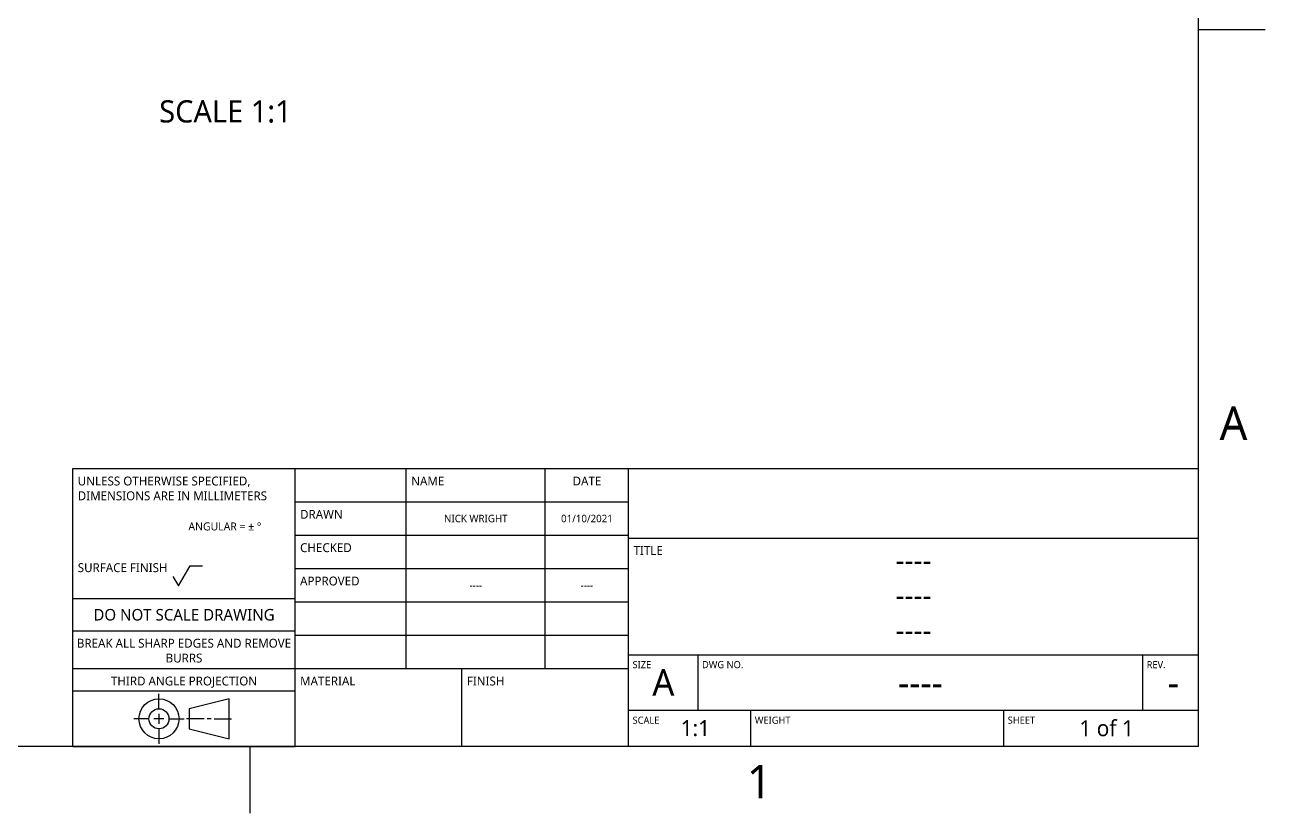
# Model space of a CAD drawing. Extents: x 0 to 11, y 0 to 8.5.
# Drawn here: x 4.29 to 10.98, y 0.02 to 4.28 of the extents above; entities that cross this region are included whole.
import ezdxf

# ---------------------------------------------------------------- set-up
doc = ezdxf.new("R2010")
doc.units = 0
doc.header["$LTSCALE"] = 0.5
doc.header["$MEASUREMENT"] = 0
for name, color, linetype in [('ANNOTATION_TEXT', 7, 'CONTINUOUS'), ('BORDER_FRAME', 7, 'CONTINUOUS'), ('BORDER_ZONES', 7, 'CONTINUOUS'), ('TITLE_BLOCK', 7, 'CONTINUOUS')]:
    doc.layers.add(name, color=color, linetype=linetype)
doc.styles.add('ONSHAPE-STANDARD', font='NotoSans-Regular.ttf')
doc.styles.add('ONSHAPE-STANDARD-FIELDS', font='')
doc.styles.add('ONSHAPE-STANDARD-VIEW-LABE', font='NotoSans-Regular.ttf', dxfattribs={"height": 0.12})
doc.styles.get('ONSHAPE-STANDARD-FIELDS').set_extended_font_data('Noto Sans')

msp = doc.modelspace()

# ---------------------------------------------------------------- linework, layer by layer
at = {"layer": 'BORDER_FRAME'}
for p, q in [((10.62, 8.12), (10.62, 0.38)), ((10.62, 0.38), (0.38, 0.38))]:
    msp.add_line(p, q, dxfattribs=at)
at = {"layer": 'BORDER_ZONES'}
for p, q in [((10.62, 4.25), (10.981, 4.25)), ((5.5, 0.38), (5.5, 0.019))]:
    msp.add_line(p, q, dxfattribs=at)
at = {"layer": 'TITLE_BLOCK'}
for p, q in [((4.545, 0.38), (4.545, 1.88)), ((4.545, 1.88), (5.745, 1.88)), ((5.745, 0.38), (5.745, 1.88)), ((5.745, 1.88), (7.545, 1.88)), ((6.345, 0.8), (6.345, 1.88)), ((7.095, 0.8), (7.095, 1.88)), ((7.545, 0.38), (7.545, 1.88)), ((7.545, 1.88), (10.62, 1.88)), ((5.745, 1.7), (7.545, 1.7)), ((5.745, 1.52), (7.545, 1.52)), ((7.545, 1.505), (10.62, 1.505)), ((5.115, 1.24604), (5.178, 1.35516)), ((5.178, 1.35516), (5.244, 1.35516)), ((5.745, 1.34), (7.545, 1.34)), ((5.085, 1.298), (5.115, 1.24604)), ((4.545, 1.178), (5.745, 1.178)), ((5.745, 1.16), (7.545, 1.16)), ((4.545, 1.004), (5.745, 1.004)), ((5.745, 0.98), (7.545, 0.98)), ((7.545, 0.875), (10.62, 0.875)), ((7.92, 0.575), (7.92, 0.875)), ((10.32, 0.575), (10.32, 0.875)), ((4.545, 0.8), (5.745, 0.8)), ((5.745, 0.8), (7.545, 0.8)), ((6.645, 0.38), (6.645, 0.8)), ((4.545, 0.68), (5.745, 0.68)), ((5.01, 0.5828), (5.01, 0.6638)), ((5.388, 0.6368), (5.172, 0.5828)), ((5.388, 0.4208), (5.388, 0.6368)), ((5.01, 0.5558), (5.01, 0.5018)), ((5.172, 0.5828), (5.172, 0.4748)), ((7.545, 0.575), (10.62, 0.575)), ((8.205, 0.38), (8.205, 0.575)), ((9.57, 0.38), (9.57, 0.575)), ((4.956, 0.5288), (4.875, 0.5288)), ((5.037, 0.5288), (4.983, 0.5288)), ((5.01, 0.4748), (5.01, 0.3938)), ((5.064, 0.5288), (5.145, 0.5288)), ((5.253, 0.5288), (5.1585, 0.5288)), ((5.172, 0.4748), (5.388, 0.4208)), ((5.2908, 0.5288), (5.2692, 0.5288)), ((5.307, 0.5288), (5.4015, 0.5288)), ((4.545, 0.38), (5.745, 0.38))]:
    msp.add_line(p, q, dxfattribs=at)
for radius in [0.108, 0.054]:
    msp.add_circle((5.01, 0.5288), radius, dxfattribs=at)

# ---------------------------------------------------------------- texts
at = {"layer": 'ANNOTATION_TEXT', "color": 7, "insert": (5.36866, 3.86879), "char_height": 0.12, "attachment_point": 2, "style": 'ONSHAPE-STANDARD-VIEW-LABE'}
msp.add_mtext('SCALE 1:1', dxfattribs=at)
at = {"layer": 'BORDER_ZONES', "char_height": 0.18, "attachment_point": 5, "style": 'ONSHAPE-STANDARD'}
for s, insert in [('A', (10.81, 2.125)), ('1', (8.25, 0.19))]:
    msp.add_mtext(s, dxfattribs=dict(at, insert=insert))
at = {"layer": 'TITLE_BLOCK'}
for s, insert, char_height, width, attachment_point, style in [('UNLESS OTHERWISE SPECIFIED, DIMENSIONS ARE IN MILLIMETERS', (4.5714, 1.8368), 0.048, 1.2, 1, 'ONSHAPE-STANDARD'), ('NAME', (6.3714, 1.8368), 0.048, 0.75, 1, 'ONSHAPE-STANDARD'), ('DATE', (7.32, 1.8368), 0.048, 0.45, 2, 'ONSHAPE-STANDARD'), ('DRAWN', (5.7714, 1.6568), 0.048, 0.6, 1, 'ONSHAPE-STANDARD'), ('NICK WRIGHT', (6.72, 1.61), 0.04032, 0.75, 5, 'ONSHAPE-STANDARD-FIELDS'), ('01/10/2021', (7.32, 1.61), 0.04032, 0.45, 5, 'ONSHAPE-STANDARD-FIELDS'), ('^JANGULAR = ± °^J', (5.16876, 1.66112), 0.0432, 0.6, 1, 'ONSHAPE-STANDARD'), ('CHECKED', (5.7714, 1.4768), 0.048, 0.6, 1, 'ONSHAPE-STANDARD'), ('TITLE', (7.5714, 1.4618), 0.048, 0.375, 1, 'ONSHAPE-STANDARD'), ('SURFACE FINISH', (4.5714, 1.3688), 0.048, 0.6, 1, 'ONSHAPE-STANDARD'), ('----', (9.0825, 1.385), 0.1152, 2.775, 5, 'ONSHAPE-STANDARD-FIELDS'), ('APPROVED', (5.7714, 1.2968), 0.048, 0.6, 1, 'ONSHAPE-STANDARD'), ('----', (6.72, 1.25), 0.04032, 0.75, 5, 'ONSHAPE-STANDARD-FIELDS'), ('----', (7.32, 1.25), 0.04032, 0.45, 5, 'ONSHAPE-STANDARD-FIELDS'), ('----', (9.0825, 1.196), 0.1152, 2.775, 5, 'ONSHAPE-STANDARD-FIELDS'), ('DO NOT SCALE DRAWING', (5.145, 1.12184), 0.0624, 1.2, 2, 'ONSHAPE-STANDARD'), ('BREAK ALL SHARP EDGES AND REMOVE BURRS', (5.145, 0.9608), 0.048, 1.2, 2, 'ONSHAPE-STANDARD'), ('----', (9.0825, 1.007), 0.1152, 2.775, 5, 'ONSHAPE-STANDARD-FIELDS'), ('SIZE', (7.56612, 0.84044), 0.0384, 0.375, 1, 'ONSHAPE-STANDARD'), ('DWG NO.', (7.94112, 0.84044), 0.0384, 2.4, 1, 'ONSHAPE-STANDARD'), ('REV.', (10.34112, 0.84044), 0.0384, 0.3, 1, 'ONSHAPE-STANDARD'), ('THIRD ANGLE PROJECTION', (5.145, 0.7568), 0.048, 1.2, 2, 'ONSHAPE-STANDARD'), ('MATERIAL', (5.7714, 0.7568), 0.048, 0.9, 1, 'ONSHAPE-STANDARD'), ('FINISH', (6.6714, 0.7568), 0.048, 0.9, 1, 'ONSHAPE-STANDARD'), ('A', (7.7325, 0.725), 0.144, 0.375, 5, 'ONSHAPE-STANDARD-FIELDS'), ('----', (9.12, 0.725), 0.144, 2.4, 5, 'ONSHAPE-STANDARD-FIELDS'), ('-', (10.485, 0.725), 0.144, 0.27, 5, 'ONSHAPE-STANDARD-FIELDS'), ('SCALE', (7.56612, 0.54044), 0.0384, 0.66, 1, 'ONSHAPE-STANDARD'), ('WEIGHT', (8.22612, 0.54044), 0.0384, 1.365, 1, 'ONSHAPE-STANDARD'), ('SHEET', (9.59112, 0.54044), 0.0384, 1.05, 1, 'ONSHAPE-STANDARD'), ('1:1', (7.905, 0.4775), 0.0864, 0.6, 5, 'ONSHAPE-STANDARD-FIELDS'), ('1 of 1', (10.125, 0.4775), 0.0864, 0.99, 5, 'ONSHAPE-STANDARD-FIELDS')]:
    msp.add_mtext(s, dxfattribs=dict(at, insert=insert, char_height=char_height, width=width, attachment_point=attachment_point, style=style))

doc.saveas('drawing.dxf')
